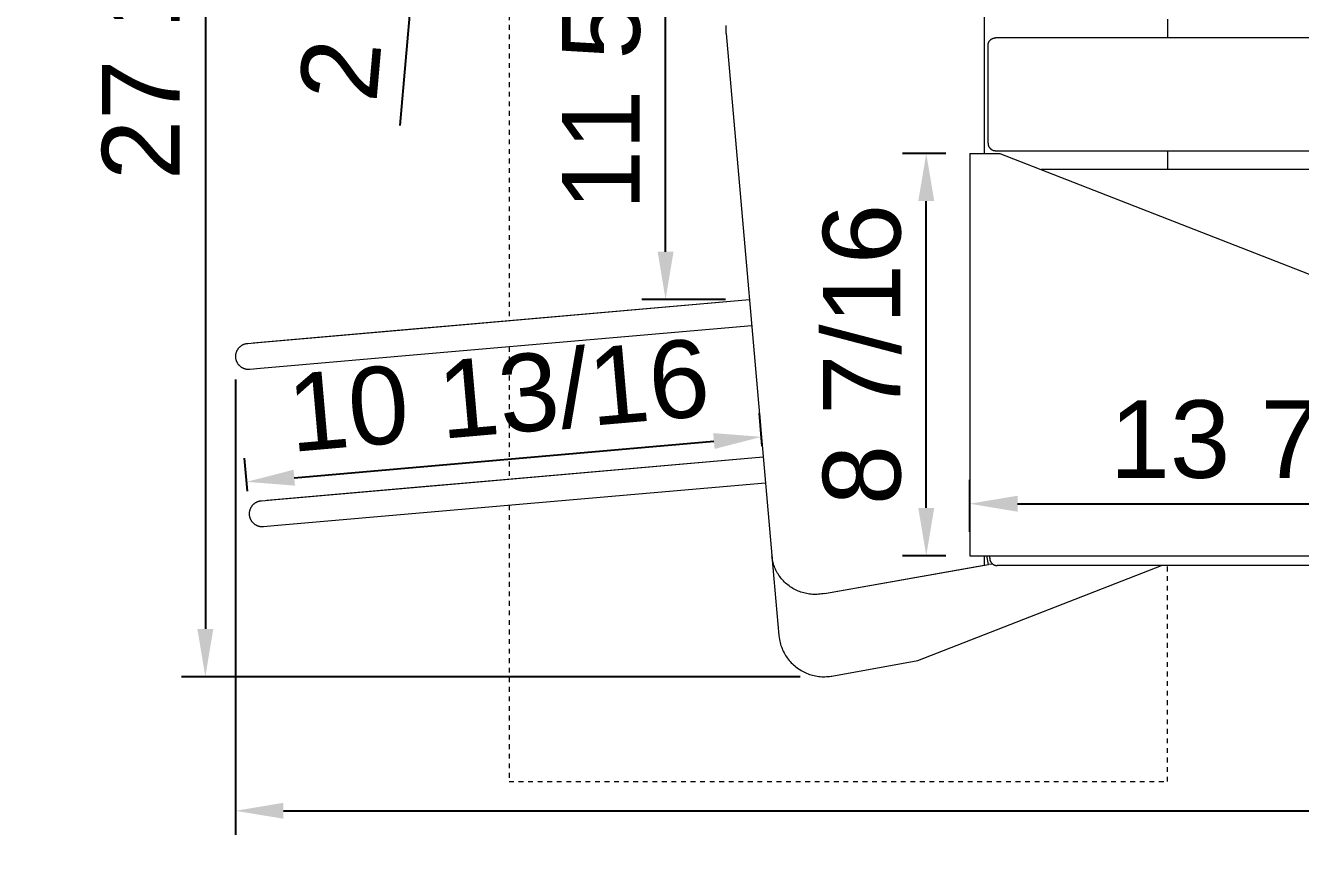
# Model space of a CAD drawing. Header units: inches. Extents: x -9 to 197, y 0 to 134.
# Drawn here: x -9.1 to 17.58, y 48.12 to 65.65 of the extents above; entities that cross this region are included whole.
import ezdxf

# ---------------------------------------------------------------- set-up
doc = ezdxf.new("R2010")
doc.units = ezdxf.units.IN
doc.linetypes.add('HIDDEN', pattern=[1.905, 1.27, -0.635])
for name, color, linetype, lineweight in [('ZANO_R', 7, 'Continuous', 0), ('ZANO_R_przerywana', 250, 'HIDDEN', 0), ('ZANO_W', 1, 'Continuous', 0)]:
    doc.layers.add(name, color=color, linetype=linetype, lineweight=lineweight)
doc.styles.get("Standard").update_dxf_attribs({"font": 'arial.ttf'})
doc.dimstyles.new('amerykanie', dxfattribs={"dimtxt": 50, "dimasz": 50, "dimexe": 0.5, "dimexo": 0.5, "dimgap": 1, "dimtad": 1, "dimdec": 0, "dimzin": 0, "dimlunit": 5, "dimtxsty": 'Standard', "dimcen": 0.09, "dimclrd": 1, "dimclre": 1, "dimclrt": 1, "dimazin": 0, "dimtfac": 1, "dimtdec": 0, "dimtmove": 0, "dimatfit": 3, "dimfxl": 1, "dimtzin": 0, "dimarcsym": 1})

# ---------------------------------------------------------------- blocks, each defined once
blk = doc.blocks.new('*D384')
at = {"layer": 'ZANO_W', "color": 1, "lineweight": -2}
for p, q in [((7.076, 79.122), (-5.841, 79.122)), ((-5.341, 78.122), (-5.341, 53.013)), ((7.108, 52.013), (-5.841, 52.013))]:
    blk.add_line(p, q, dxfattribs=at)
at = {"layer": 'ZANO_W', "color": 1}
for points in [[(-5.174, 78.122), (-5.507, 78.122), (-5.341, 79.122)], [(-5.507, 53.013), (-5.174, 53.013), (-5.341, 52.013)]]:
    blk.add_solid(points, dxfattribs=at)
at = {"layer": 'ZANO_W', "color": 1, "insert": (-6.681, 65.568), "char_height": 1.625, "attachment_point": 5, "rotation": 90}
blk.add_mtext('27 1/8', dxfattribs=at)
blk = doc.blocks.new('*D385')
at = {"layer": 'ZANO_W', "color": 1, "lineweight": -2}
for p, q in [((3.678, 75.755), (3.765, 76.751)), ((5.836, 74.562), (3.093, 74.802)), ((3.35, 72.013), (3.591, 74.759)), ((-0.749, 69.408), (3.471, 73.386)), ((5.596, 71.817), (2.852, 72.057)), ((3.263, 71.017), (3.176, 70.021)), ((-1.261, 63.558), (-0.749, 69.408))]:
    blk.add_line(p, q, dxfattribs=at)
at = {"layer": 'ZANO_W', "color": 1}
for points in [[(3.512, 75.769), (3.844, 75.74), (3.591, 74.759)], [(3.429, 71.002), (3.097, 71.031), (3.35, 72.013)]]:
    blk.add_solid(points, dxfattribs=at)
at = {"layer": 'ZANO_W', "color": 1, "insert": (-2.341, 66.6), "char_height": 1.625, "attachment_point": 5, "rotation": 85}
blk.add_mtext('2 3/4', dxfattribs=at)
blk = doc.blocks.new('*D387')
at = {"layer": 'ZANO_W', "color": 1, "lineweight": -2}
for p, q in [((5.546, 71.222), (3.79, 71.222)), ((4.29, 60.912), (4.29, 70.222)), ((5.546, 59.912), (3.79, 59.912))]:
    blk.add_line(p, q, dxfattribs=at)
at = {"layer": 'ZANO_W', "color": 1}
for points in [[(4.457, 70.222), (4.124, 70.222), (4.29, 71.222)], [(4.124, 60.912), (4.457, 60.912), (4.29, 59.912)]]:
    blk.add_solid(points, dxfattribs=at)
at = {"layer": 'ZANO_W', "color": 1, "insert": (2.95, 65.567), "char_height": 1.625, "attachment_point": 5, "rotation": 90}
blk.add_mtext('11 5/16', dxfattribs=at)
blk = doc.blocks.new('*D390')
at = {"layer": 'ZANO_W', "color": 1, "lineweight": -2}
for p, q in [((-4.708, 58.238), (-4.708, 48.705)), ((125.213, 58.239), (125.213, 48.705)), ((-3.708, 49.205), (124.213, 49.205))]:
    blk.add_line(p, q, dxfattribs=at)
at = {"layer": 'ZANO_W', "color": 1}
for points in [[(-3.708, 49.372), (-3.708, 49.039), (-4.708, 49.205)], [(124.213, 49.039), (124.213, 49.372), (125.213, 49.205)]]:
    blk.add_solid(points, dxfattribs=at)
at = {"layer": 'ZANO_W', "color": 1, "insert": (60.252, 50.546), "char_height": 1.625, "attachment_point": 5}
blk.add_mtext('129 15/16', dxfattribs=at)
blk = doc.blocks.new('*D391')
at = {"layer": 'ZANO_W', "color": 1, "lineweight": -2}
for p, q in [((6.314, 56.842), (6.254, 57.535)), ((-3.481, 56.181), (5.301, 56.949)), ((-4.46, 55.899), (-4.52, 56.592))]:
    blk.add_line(p, q, dxfattribs=at)
at = {"layer": 'ZANO_W', "color": 1}
for points in [[(5.316, 56.783), (5.287, 57.115), (6.297, 57.036)], [(-3.495, 56.347), (-3.466, 56.015), (-4.477, 56.094)]]:
    blk.add_solid(points, dxfattribs=at)
at = {"layer": 'ZANO_W', "color": 1, "insert": (0.793, 57.901), "char_height": 1.625, "attachment_point": 5, "rotation": 5}
blk.add_mtext('10 13/16', dxfattribs=at)
blk = doc.blocks.new('*D392')
at = {"layer": 'ZANO_W', "color": 1, "lineweight": -2}
for p, q in [((10.155, 62.972), (9.245, 62.972)), ((9.745, 55.547), (9.745, 61.972)), ((10.155, 54.547), (9.245, 54.547))]:
    blk.add_line(p, q, dxfattribs=at)
at = {"layer": 'ZANO_W', "color": 1}
for points in [[(9.912, 61.972), (9.578, 61.972), (9.745, 62.972)], [(9.578, 55.547), (9.912, 55.547), (9.745, 54.547)]]:
    blk.add_solid(points, dxfattribs=at)
at = {"layer": 'ZANO_W', "color": 1, "insert": (8.405, 58.76), "char_height": 1.625, "attachment_point": 5, "rotation": 90}
blk.add_mtext('8 7/16', dxfattribs=at)
blk = doc.blocks.new('*D393')
at = {"layer": 'ZANO_W', "color": 1, "lineweight": -2}
for p, q in [((10.655, 55.047), (10.655, 56.136)), ((24.082, 55.437), (24.082, 56.136)), ((11.655, 55.636), (23.082, 55.636))]:
    blk.add_line(p, q, dxfattribs=at)
at = {"layer": 'ZANO_W', "color": 1}
for points in [[(11.655, 55.803), (11.655, 55.469), (10.655, 55.636)], [(23.082, 55.469), (23.082, 55.803), (24.082, 55.636)]]:
    blk.add_solid(points, dxfattribs=at)
at = {"layer": 'ZANO_W', "color": 1, "insert": (17.368, 56.977), "char_height": 1.625, "attachment_point": 5}
blk.add_mtext('13 7/16', dxfattribs=at)

msp = doc.modelspace()

# ---------------------------------------------------------------- linework, layer by layer
at = {"layer": 'ZANO_R'}
for p, q in [((10.95886, 76.78619), (10.95886, 65.58883)), ((5.55612, 65.623), (5.55811, 65.65041)), ((14.794, 65.7846), (14.794, 65.39088)), ((5.55452, 65.56805), (5.55492, 65.59554)), ((5.55492, 65.54057), (5.55452, 65.56805)), ((5.55492, 65.59554), (5.55612, 65.623)), ((5.55612, 65.51311), (5.55492, 65.54057)), ((5.55811, 65.4857), (5.55612, 65.51311)), ((5.55813, 65.48554), (6.51495, 54.54898)), ((10.95886, 65.58883), (10.95886, 65.54837)), ((10.95886, 65.54837), (10.95886, 62.97235)), ((11.10872, 65.36508), (11.11326, 65.36795)), ((11.11326, 65.36795), (11.1179, 65.37067)), ((11.1179, 65.37067), (11.12264, 65.37322)), ((11.12264, 65.37322), (11.12745, 65.37562)), ((11.12745, 65.37562), (11.13235, 65.37784)), ((11.13235, 65.37784), (11.13731, 65.3799)), ((11.13731, 65.3799), (11.14235, 65.38179)), ((11.14235, 65.38179), (11.14745, 65.3835)), ((11.14745, 65.3835), (11.1526, 65.38504)), ((11.1526, 65.38504), (11.1578, 65.3864)), ((11.1578, 65.3864), (11.16305, 65.38759)), ((11.16305, 65.38759), (11.16833, 65.38859)), ((11.16833, 65.38859), (11.17365, 65.38941)), ((11.17365, 65.38941), (11.17898, 65.39006)), ((11.17898, 65.39006), (11.18434, 65.39051)), ((11.18434, 65.39051), (11.18971, 65.39079)), ((11.18971, 65.39079), (11.19509, 65.39088)), ((109.23097, 65.39088), (11.19509, 65.39088)), ((11.0376, 65.23339), (11.03769, 65.23877)), ((11.0376, 63.18606), (11.0376, 65.23339)), ((11.03769, 65.23877), (11.03797, 65.24414)), ((11.03797, 65.24414), (11.03843, 65.2495)), ((11.03843, 65.2495), (11.03907, 65.25484)), ((11.03907, 65.25484), (11.03989, 65.26015)), ((11.03989, 65.26015), (11.0409, 65.26544)), ((11.0409, 65.26544), (11.04208, 65.27068)), ((11.04208, 65.27068), (11.04344, 65.27588)), ((11.04344, 65.27588), (11.04498, 65.28104)), ((11.04498, 65.28104), (11.0467, 65.28613)), ((11.0467, 65.28613), (11.04858, 65.29117)), ((11.04858, 65.29117), (11.05064, 65.29614)), ((11.05064, 65.29614), (11.05287, 65.30103)), ((11.05287, 65.30103), (11.05526, 65.30585)), ((11.05526, 65.30585), (11.05781, 65.31058)), ((11.05781, 65.31058), (11.06053, 65.31522)), ((11.06053, 65.31522), (11.0634, 65.31977)), ((11.0634, 65.31977), (11.06643, 65.32421)), ((11.06643, 65.32421), (11.0696, 65.32855)), ((11.0696, 65.32855), (11.07292, 65.33278)), ((11.07292, 65.33278), (11.07639, 65.33689)), ((11.07639, 65.33689), (11.07999, 65.34089)), ((11.07999, 65.34089), (11.08373, 65.34475)), ((11.08373, 65.34475), (11.0876, 65.34849)), ((11.0876, 65.34849), (11.09159, 65.35209)), ((11.09159, 65.35209), (11.0957, 65.35556)), ((11.0957, 65.35556), (11.09993, 65.35888)), ((11.09993, 65.35888), (11.10427, 65.36206)), ((11.10427, 65.36206), (11.10872, 65.36508)), ((10.65502, 62.97235), (10.65502, 54.54677)), ((10.65502, 62.97235), (11.28497, 62.97235)), ((11.0376, 63.18606), (11.03769, 63.18068)), ((11.03769, 63.18068), (11.03797, 63.17531)), ((11.03797, 63.17531), (11.03843, 63.16995)), ((11.03843, 63.16995), (11.03907, 63.16461)), ((11.03907, 63.16461), (11.03989, 63.1593)), ((11.03989, 63.1593), (11.0409, 63.15402)), ((11.0409, 63.15402), (11.04208, 63.14877)), ((11.04208, 63.14877), (11.04344, 63.14357)), ((11.04344, 63.14357), (11.04498, 63.13842)), ((11.04498, 63.13842), (11.0467, 63.13332)), ((11.0467, 63.13332), (11.04858, 63.12828)), ((11.04858, 63.12828), (11.05064, 63.12331)), ((11.05064, 63.12331), (11.05287, 63.11842)), ((11.05287, 63.11842), (11.05526, 63.1136)), ((11.05526, 63.1136), (11.05781, 63.10887)), ((11.05781, 63.10887), (11.06053, 63.10423)), ((11.06053, 63.10423), (11.0634, 63.09968)), ((11.0634, 63.09968), (11.06643, 63.09524)), ((11.06643, 63.09524), (11.0696, 63.0909)), ((11.0696, 63.0909), (11.07292, 63.08667)), ((11.07292, 63.08667), (11.07639, 63.08256)), ((11.07639, 63.08256), (11.07999, 63.07856)), ((11.07999, 63.07856), (11.08373, 63.0747)), ((11.08373, 63.0747), (11.0876, 63.07096)), ((11.0876, 63.07096), (11.09159, 63.06736)), ((11.09159, 63.06736), (11.0957, 63.06389)), ((11.0957, 63.06389), (11.09993, 63.06057)), ((11.09993, 63.06057), (11.10427, 63.0574)), ((11.10427, 63.0574), (11.10872, 63.05437)), ((11.10872, 63.05437), (11.11326, 63.0515)), ((11.11326, 63.0515), (11.1179, 63.04878)), ((11.1179, 63.04878), (11.12264, 63.04623)), ((11.12264, 63.04623), (11.12745, 63.04383)), ((11.12745, 63.04383), (11.13235, 63.04161)), ((11.13235, 63.04161), (11.13731, 63.03955)), ((11.13731, 63.03955), (11.14235, 63.03766)), ((11.14235, 63.03766), (11.14745, 63.03595)), ((11.14745, 63.03595), (11.1526, 63.03441)), ((11.1526, 63.03441), (11.1578, 63.03305)), ((11.1578, 63.03305), (11.16305, 63.03186)), ((11.16305, 63.03186), (11.16833, 63.03086)), ((11.16833, 63.03086), (11.17365, 63.03004)), ((11.17365, 63.03004), (11.17898, 63.0294)), ((11.17898, 63.0294), (11.18434, 63.02894)), ((11.18434, 63.02894), (11.18971, 63.02866)), ((11.18971, 63.02866), (11.19509, 63.02857)), ((11.19509, 63.02857), (109.23097, 63.02857)), ((11.28497, 62.97235), (23.70596, 58.11961)), ((14.794, 63.02857), (14.794, 62.63485)), ((109.23097, 62.63485), (12.14881, 62.63485)), ((-0.26904, 59.36192), (6.04554, 59.91437)), ((0.0091, 59.38401), (6.04574, 59.91215)), ((-4.34092, 59.0042), (-1.00628, 59.29734)), ((-4.23375, 59.01343), (-0.55514, 59.33469)), ((-1.00628, 59.29734), (-0.26904, 59.36192)), ((-0.55514, 59.33469), (0.0091, 59.38401)), ((6.09378, 59.36304), (0.05714, 58.83491)), ((-4.56006, 58.96265), (-4.55167, 58.96696)), ((-4.55167, 58.96696), (-4.54313, 58.97098)), ((-4.54313, 58.97098), (-4.53446, 58.97471)), ((-4.53446, 58.97471), (-4.52567, 58.97814)), ((-4.52567, 58.97814), (-4.51677, 58.98127)), ((-4.51677, 58.98127), (-4.50776, 58.98409)), ((-4.50776, 58.98409), (-4.49866, 58.9866)), ((-4.49866, 58.9866), (-4.48948, 58.9888)), ((-4.48948, 58.9888), (-4.48024, 58.99068)), ((-4.48024, 58.99068), (-4.47093, 58.99224)), ((-4.47093, 58.99224), (-4.46157, 58.99349)), ((-4.46157, 58.99349), (-4.45218, 58.99441)), ((-4.45218, 58.99439), (-4.23375, 59.01343)), ((-4.44603, 58.99482), (-4.44725, 58.99475)), ((-4.44662, 58.9949), (-4.44538, 58.99501)), ((-4.7055, 58.72429), (-4.70518, 58.73383)), ((-4.7055, 58.71474), (-4.7055, 58.72429)), ((-4.70516, 58.7052), (-4.7055, 58.71474)), ((-4.70518, 58.73383), (-4.70452, 58.74336)), ((-4.70449, 58.69567), (-4.70516, 58.7052)), ((-4.70452, 58.74336), (-4.70355, 58.75275)), ((-4.70355, 58.75275), (-4.70226, 58.76209)), ((-4.70226, 58.76209), (-4.70065, 58.77139)), ((-4.70065, 58.77139), (-4.69872, 58.78063)), ((-4.69872, 58.78063), (-4.69647, 58.7898)), ((-4.69647, 58.7898), (-4.69392, 58.79888)), ((-4.69392, 58.79888), (-4.69105, 58.80787)), ((-4.69105, 58.80787), (-4.68788, 58.81676)), ((-4.68788, 58.81676), (-4.6844, 58.82554)), ((-4.6844, 58.82554), (-4.68063, 58.83419)), ((-4.68063, 58.83419), (-4.67656, 58.8427)), ((-4.67656, 58.8427), (-4.67221, 58.85108)), ((-4.67221, 58.85108), (-4.66757, 58.85929)), ((-4.66757, 58.85929), (-4.66265, 58.86735)), ((-4.66265, 58.86735), (-4.65746, 58.87523)), ((-4.65746, 58.87523), (-4.652, 58.88293)), ((-4.652, 58.88293), (-4.64628, 58.89043)), ((-4.64628, 58.89043), (-4.64031, 58.89774)), ((-4.64031, 58.89774), (-4.63409, 58.90484)), ((-4.63409, 58.90484), (-4.62763, 58.91172)), ((-4.62763, 58.91172), (-4.62094, 58.91838)), ((-4.62094, 58.91838), (-4.61402, 58.9248)), ((-4.61402, 58.9248), (-4.60689, 58.93098)), ((-4.60689, 58.93098), (-4.59956, 58.93692)), ((-4.59956, 58.93692), (-4.59202, 58.9426)), ((-4.59202, 58.9426), (-4.58429, 58.94802)), ((-4.58429, 58.94802), (-4.57638, 58.95317)), ((-4.57638, 58.95317), (-4.56831, 58.95805)), ((-4.56831, 58.95805), (-4.56006, 58.96265)), ((-0.50719, 58.78557), (-4.18579, 58.46431)), ((0.05714, 58.83491), (-0.50719, 58.78557)), ((-4.7035, 58.68617), (-4.70449, 58.69567)), ((-4.70217, 58.67672), (-4.7035, 58.68617)), ((-4.70052, 58.66731), (-4.70217, 58.67672)), ((-4.69854, 58.65797), (-4.70052, 58.66731)), ((-4.69624, 58.6487), (-4.69854, 58.65797)), ((-4.69386, 58.64031), (-4.69624, 58.6487)), ((-4.69121, 58.63197), (-4.69386, 58.64031)), ((-4.68828, 58.62369), (-4.69121, 58.63197)), ((-4.68508, 58.61549), (-4.68828, 58.62369)), ((-4.68162, 58.60737), (-4.68508, 58.61549)), ((-4.67789, 58.59937), (-4.68162, 58.60737)), ((-4.6739, 58.59147), (-4.67789, 58.59937)), ((-4.66966, 58.58371), (-4.6739, 58.59147)), ((-4.66517, 58.57608), (-4.66966, 58.58371)), ((-4.66044, 58.56861), (-4.66517, 58.57608)), ((-4.65548, 58.56129), (-4.66044, 58.56861)), ((-4.65029, 58.55416), (-4.65548, 58.56129)), ((-4.64489, 58.5472), (-4.65029, 58.55416)), ((-4.63929, 58.54044), (-4.64489, 58.5472)), ((-4.63349, 58.53389), (-4.63929, 58.54044)), ((-4.62751, 58.52754), (-4.63349, 58.53389)), ((-4.62082, 58.52089), (-4.62751, 58.52754)), ((-4.61389, 58.51446), (-4.62082, 58.52089)), ((-4.60673, 58.50827), (-4.61389, 58.51446)), ((-4.59937, 58.50232), (-4.60673, 58.50827)), ((-4.5918, 58.49663), (-4.59937, 58.50232)), ((-4.58405, 58.49121), (-4.5918, 58.49663)), ((-4.57613, 58.48606), (-4.58405, 58.49121)), ((-4.56805, 58.48119), (-4.57613, 58.48606)), ((-4.56262, 58.47813), (-4.56805, 58.48119)), ((-4.55712, 58.47519), (-4.56262, 58.47813)), ((-4.55156, 58.47238), (-4.55712, 58.47519)), ((-4.54594, 58.46969), (-4.55156, 58.47238)), ((-4.54026, 58.46713), (-4.54594, 58.46969)), ((-4.53452, 58.4647), (-4.54026, 58.46713)), ((-4.52873, 58.4624), (-4.53452, 58.4647)), ((-4.52288, 58.46023), (-4.52873, 58.4624)), ((-4.51699, 58.4582), (-4.52288, 58.46023)), ((-4.51106, 58.4563), (-4.51699, 58.4582)), ((-4.50508, 58.45453), (-4.51106, 58.4563)), ((-4.49907, 58.4529), (-4.50508, 58.45453)), ((-4.49302, 58.4514), (-4.49907, 58.4529)), ((-4.48694, 58.45004), (-4.49302, 58.4514)), ((-4.48082, 58.44882), (-4.48694, 58.45004)), ((-4.47469, 58.44774), (-4.48082, 58.44882)), ((-4.46661, 58.44654), (-4.47469, 58.44774)), ((-4.4585, 58.44558), (-4.46661, 58.44654)), ((-4.45036, 58.44486), (-4.4585, 58.44558)), ((-4.44221, 58.44438), (-4.45036, 58.44486)), ((-4.4331, 58.44412), (-4.44221, 58.44438)), ((-4.42609, 58.44413), (-4.4331, 58.44412)), ((-4.4214, 58.44422), (-4.42609, 58.44413)), ((-4.41672, 58.4444), (-4.4214, 58.44422)), ((-4.40958, 58.44485), (-4.41672, 58.4444)), ((-4.18579, 58.46431), (-4.40958, 58.44485)), ((0.0192, 56.06727), (6.33379, 56.61972)), ((0.29734, 56.08936), (6.33398, 56.6175)), ((-3.9455, 55.71878), (-0.2669, 56.04004)), ((-0.71804, 56.00269), (0.0192, 56.06727)), ((-0.2669, 56.04004), (0.29734, 56.08936)), ((6.38202, 56.06839), (0.34538, 55.54026)), ((-4.05268, 55.70955), (-0.71804, 56.00269)), ((-4.40823, 55.49515), (-4.40567, 55.50423)), ((-4.40567, 55.50423), (-4.40281, 55.51322)), ((-4.40281, 55.51322), (-4.39963, 55.52211)), ((-4.39963, 55.52211), (-4.39616, 55.53089)), ((-4.39616, 55.53089), (-4.39239, 55.53954)), ((-4.39239, 55.53954), (-4.38832, 55.54805)), ((-4.38832, 55.54805), (-4.38396, 55.55643)), ((-4.38396, 55.55643), (-4.37932, 55.56464)), ((-4.37932, 55.56464), (-4.3744, 55.5727)), ((-4.3744, 55.5727), (-4.36921, 55.58058)), ((-4.36921, 55.58058), (-4.36375, 55.58828)), ((-4.36375, 55.58828), (-4.35803, 55.59578)), ((-4.35803, 55.59578), (-4.35206, 55.60309)), ((-4.35206, 55.60309), (-4.34584, 55.61019)), ((-4.34584, 55.61019), (-4.33938, 55.61707)), ((-4.33938, 55.61707), (-4.33269, 55.62373)), ((-4.33269, 55.62373), (-4.32578, 55.63015)), ((-4.32578, 55.63015), (-4.31865, 55.63633)), ((-4.31865, 55.63633), (-4.31131, 55.64227)), ((-4.31131, 55.64227), (-4.30377, 55.64795)), ((-4.30377, 55.64795), (-4.29605, 55.65337)), ((-4.29605, 55.65337), (-4.28814, 55.65852)), ((-4.28814, 55.65852), (-4.28006, 55.6634)), ((-4.28006, 55.6634), (-4.27182, 55.668)), ((-4.27182, 55.668), (-4.26342, 55.67231)), ((-4.26342, 55.67231), (-4.25489, 55.67633)), ((-4.25489, 55.67633), (-4.24622, 55.68006)), ((-4.24622, 55.68006), (-4.23743, 55.68349)), ((-4.23743, 55.68349), (-4.22852, 55.68662)), ((-4.22852, 55.68662), (-4.21952, 55.68944)), ((-4.21952, 55.68944), (-4.21042, 55.69195)), ((-4.21042, 55.69195), (-4.20124, 55.69415)), ((-4.20124, 55.69415), (-4.19199, 55.69603)), ((-4.19199, 55.69603), (-4.18268, 55.69759)), ((-4.18268, 55.69759), (-4.17333, 55.69884)), ((-4.17333, 55.69884), (-4.16394, 55.69976)), ((-4.16394, 55.69974), (-3.9455, 55.71878)), ((-4.15779, 55.70017), (-4.159, 55.7001)), ((-4.15838, 55.70025), (-4.15713, 55.70036)), ((0.34538, 55.54026), (-0.21894, 55.49092)), ((-4.41726, 55.42964), (-4.41693, 55.43918)), ((-4.41725, 55.42009), (-4.41726, 55.42964)), ((-4.41692, 55.41055), (-4.41725, 55.42009)), ((-4.41693, 55.43918), (-4.41628, 55.44871)), ((-4.41625, 55.40102), (-4.41692, 55.41055)), ((-4.41628, 55.44871), (-4.41531, 55.4581)), ((-4.41525, 55.39152), (-4.41625, 55.40102)), ((-4.41531, 55.4581), (-4.41401, 55.46744)), ((-4.41393, 55.38207), (-4.41525, 55.39152)), ((-4.41401, 55.46744), (-4.4124, 55.47674)), ((-4.41227, 55.37266), (-4.41393, 55.38207)), ((-4.4124, 55.47674), (-4.41047, 55.48598)), ((-4.4103, 55.36332), (-4.41227, 55.37266)), ((-4.41047, 55.48598), (-4.40823, 55.49515)), ((-4.408, 55.35405), (-4.4103, 55.36332)), ((-4.40562, 55.34566), (-4.408, 55.35405)), ((-4.40296, 55.33732), (-4.40562, 55.34566)), ((-4.40004, 55.32904), (-4.40296, 55.33732)), ((-4.39684, 55.32084), (-4.40004, 55.32904)), ((-4.39337, 55.31273), (-4.39684, 55.32084)), ((-4.38964, 55.30472), (-4.39337, 55.31273)), ((-4.38565, 55.29682), (-4.38964, 55.30472)), ((-4.38141, 55.28906), (-4.38565, 55.29682)), ((-4.37692, 55.28143), (-4.38141, 55.28906)), ((-4.37219, 55.27396), (-4.37692, 55.28143)), ((-4.36723, 55.26665), (-4.37219, 55.27396)), ((-4.36205, 55.25951), (-4.36723, 55.26665)), ((-4.35665, 55.25255), (-4.36205, 55.25951)), ((-4.35104, 55.24579), (-4.35665, 55.25255)), ((-4.34525, 55.23924), (-4.35104, 55.24579)), ((-4.33926, 55.23289), (-4.34525, 55.23924)), ((-4.33257, 55.22624), (-4.33926, 55.23289)), ((-0.21894, 55.49092), (-3.89755, 55.16966)), ((-4.32564, 55.21981), (-4.33257, 55.22624)), ((-4.31849, 55.21362), (-4.32564, 55.21981)), ((-4.31112, 55.20767), (-4.31849, 55.21362)), ((-4.30356, 55.20198), (-4.31112, 55.20767)), ((-4.29581, 55.19656), (-4.30356, 55.20198)), ((-4.28788, 55.19141), (-4.29581, 55.19656)), ((-4.2798, 55.18654), (-4.28788, 55.19141)), ((-4.27438, 55.18348), (-4.2798, 55.18654)), ((-4.26888, 55.18054), (-4.27438, 55.18348)), ((-4.26332, 55.17773), (-4.26888, 55.18054)), ((-4.2577, 55.17504), (-4.26332, 55.17773)), ((-4.25201, 55.17248), (-4.2577, 55.17504)), ((-4.24627, 55.17005), (-4.25201, 55.17248)), ((-4.24048, 55.16775), (-4.24627, 55.17005)), ((-4.23464, 55.16559), (-4.24048, 55.16775)), ((-4.22875, 55.16355), (-4.23464, 55.16559)), ((-4.22281, 55.16165), (-4.22875, 55.16355)), ((-4.21684, 55.15988), (-4.22281, 55.16165)), ((-4.21082, 55.15825), (-4.21684, 55.15988)), ((-4.20477, 55.15675), (-4.21082, 55.15825)), ((-4.19869, 55.15539), (-4.20477, 55.15675)), ((-4.19258, 55.15417), (-4.19869, 55.15539)), ((-4.18644, 55.15309), (-4.19258, 55.15417)), ((-4.17836, 55.15189), (-4.18644, 55.15309)), ((-4.17025, 55.15093), (-4.17836, 55.15189)), ((-4.16212, 55.15021), (-4.17025, 55.15093)), ((-4.15396, 55.14973), (-4.16212, 55.15021)), ((-4.14486, 55.14947), (-4.15396, 55.14973)), ((-4.13784, 55.14948), (-4.14486, 55.14947)), ((-4.13316, 55.14957), (-4.13784, 55.14948)), ((-4.12848, 55.14975), (-4.13316, 55.14957)), ((-4.12133, 55.1502), (-4.12848, 55.14975)), ((-3.89755, 55.16966), (-4.12133, 55.1502)), ((6.51495, 54.54898), (6.51558, 54.5426)), ((6.51872, 54.51427), (6.51554, 54.54259)), ((6.51558, 54.5426), (6.51671, 54.53364)), ((6.51598, 54.53726), (6.66116, 52.87781)), ((6.51671, 54.53364), (6.51811, 54.52471)), ((6.51811, 54.52471), (6.51979, 54.51584)), ((6.52281, 54.48607), (6.51872, 54.51427)), ((6.51979, 54.51584), (6.52174, 54.50701)), ((6.52174, 54.50701), (6.52396, 54.49826)), ((6.52782, 54.45802), (6.52281, 54.48607)), ((6.53374, 54.43014), (6.52782, 54.45802)), ((6.54056, 54.40247), (6.53374, 54.43014)), ((10.65502, 54.54677), (11.28497, 54.54677)), ((10.95886, 54.54677), (10.95886, 54.34991)), ((11.04426, 54.36156), (11.01152, 54.54677)), ((11.07262, 54.49776), (11.07262, 54.54677)), ((11.07262, 54.49776), (11.07271, 54.49239)), ((11.07271, 54.49239), (11.07299, 54.48702)), ((11.07299, 54.48702), (11.07345, 54.48166)), ((11.07345, 54.48166), (11.07409, 54.47632)), ((11.07409, 54.47632), (11.07491, 54.471)), ((11.07491, 54.471), (11.07591, 54.46572)), ((11.07591, 54.46572), (11.0771, 54.46048)), ((11.0771, 54.46048), (11.07846, 54.45527)), ((11.07846, 54.45527), (11.08, 54.45012)), ((11.08, 54.45012), (11.08171, 54.44502)), ((11.08171, 54.44502), (11.0836, 54.43999)), ((11.0836, 54.43999), (11.08566, 54.43502)), ((11.08566, 54.43502), (11.08788, 54.43012)), ((11.08788, 54.43012), (11.09028, 54.42531)), ((11.28497, 54.54677), (23.88477, 54.54677)), ((6.54828, 54.37503), (6.54056, 54.40247)), ((6.55688, 54.34786), (6.54828, 54.37503)), ((6.56635, 54.32099), (6.55688, 54.34786)), ((6.5767, 54.29443), (6.56635, 54.32099)), ((6.5879, 54.26823), (6.5767, 54.29443)), ((6.59994, 54.2424), (6.5879, 54.26823)), ((6.61282, 54.21698), (6.59994, 54.2424)), ((6.62652, 54.19198), (6.61282, 54.21698)), ((6.64267, 54.16528), (6.62652, 54.19198)), ((6.65972, 54.13915), (6.64267, 54.16528)), ((7.61528, 53.75886), (10.95886, 54.34991)), ((7.61532, 53.75847), (11.04426, 54.36156)), ((9.57201, 52.35063), (14.66561, 54.34028)), ((11.13988, 54.36869), (11.04426, 54.36156)), ((11.09028, 54.42531), (11.09283, 54.42058)), ((11.09283, 54.42058), (11.09555, 54.41593)), ((11.09555, 54.41593), (11.09842, 54.41139)), ((11.09842, 54.41139), (11.10144, 54.40694)), ((11.10144, 54.40694), (11.10462, 54.4026)), ((11.10462, 54.4026), (11.10794, 54.39837)), ((11.10794, 54.39837), (11.11141, 54.39426)), ((11.11141, 54.39426), (11.11501, 54.39027)), ((11.11501, 54.39027), (11.11875, 54.3864)), ((11.11875, 54.3864), (11.12261, 54.38267)), ((11.12261, 54.38267), (11.12661, 54.37906)), ((11.12661, 54.37906), (11.13072, 54.3756)), ((11.13072, 54.3756), (11.13495, 54.37228)), ((11.13495, 54.37228), (11.13929, 54.3691)), ((11.13929, 54.3691), (11.14373, 54.36607)), ((11.14373, 54.36607), (11.14828, 54.3632)), ((11.14828, 54.3632), (11.15292, 54.36049)), ((11.15292, 54.36049), (11.15765, 54.35793)), ((11.15765, 54.35793), (11.16247, 54.35554)), ((11.16247, 54.35554), (11.16736, 54.35331)), ((11.16736, 54.35331), (11.17233, 54.35126)), ((11.17233, 54.35126), (11.17737, 54.34937)), ((11.17737, 54.34937), (11.18247, 54.34765)), ((11.18247, 54.34765), (11.18762, 54.34612)), ((11.18762, 54.34612), (11.19282, 54.34475)), ((11.19282, 54.34475), (11.19807, 54.34357)), ((11.19807, 54.34357), (11.20335, 54.34257)), ((11.20335, 54.34257), (11.20866, 54.34174)), ((11.20866, 54.34174), (11.214, 54.3411)), ((11.214, 54.3411), (11.21936, 54.34064)), ((11.21936, 54.34064), (11.22473, 54.34037)), ((11.22473, 54.34037), (11.23011, 54.34028)), ((109.29301, 54.34028), (11.23011, 54.34028)), ((6.67765, 54.11361), (6.65972, 54.13915)), ((6.69645, 54.0887), (6.67765, 54.11361)), ((6.71608, 54.06444), (6.69645, 54.0887)), ((6.73653, 54.04086), (6.71608, 54.06444)), ((6.75776, 54.018), (6.73653, 54.04086)), ((6.77977, 53.99587), (6.75776, 54.018)), ((6.80252, 53.97451), (6.77977, 53.99587)), ((6.82598, 53.95393), (6.80252, 53.97451)), ((6.85013, 53.93417), (6.82598, 53.95393)), ((6.87494, 53.91524), (6.85013, 53.93417)), ((6.90037, 53.89716), (6.87494, 53.91524)), ((6.92642, 53.87997), (6.90037, 53.89716)), ((6.95303, 53.86367), (6.92642, 53.87997)), ((6.98018, 53.84829), (6.95303, 53.86367)), ((7.00784, 53.83384), (6.98018, 53.84829)), ((7.03597, 53.82034), (7.00784, 53.83384)), ((7.06456, 53.80781), (7.03597, 53.82034)), ((7.09355, 53.79626), (7.06456, 53.80781)), ((7.12291, 53.78571), (7.09355, 53.79626)), ((7.15262, 53.77616), (7.12291, 53.78571)), ((7.18264, 53.76763), (7.15262, 53.77616)), ((7.21293, 53.76013), (7.18264, 53.76763)), ((7.24346, 53.75367), (7.21293, 53.76013)), ((7.27419, 53.74825), (7.24346, 53.75367)), ((7.30509, 53.74388), (7.27419, 53.74825)), ((7.33612, 53.74056), (7.30509, 53.74388)), ((7.36725, 53.73831), (7.33612, 53.74056)), ((7.39843, 53.73712), (7.36725, 53.73831)), ((7.42964, 53.73699), (7.39843, 53.73712)), ((7.46083, 53.73792), (7.42964, 53.73699)), ((7.49197, 53.73992), (7.46083, 53.73792)), ((7.52303, 53.74298), (7.49197, 53.73992)), ((7.55396, 53.74709), (7.52303, 53.74298)), ((7.58474, 53.75226), (7.55396, 53.74709)), ((7.61532, 53.75847), (7.58474, 53.75226)), ((6.66116, 52.87781), (6.67249, 52.79291)), ((6.67249, 52.79291), (6.67886, 52.76088)), ((6.67886, 52.76088), (6.68634, 52.72909)), ((6.68634, 52.72909), (6.6949, 52.69757)), ((6.6949, 52.69757), (6.70454, 52.66637)), ((6.70454, 52.66637), (6.71525, 52.63552)), ((6.71525, 52.63552), (6.72702, 52.60505)), ((6.72702, 52.60505), (6.73983, 52.57501)), ((6.73983, 52.57501), (6.75366, 52.54543)), ((6.75366, 52.54543), (6.7685, 52.51634)), ((6.7685, 52.51634), (6.78433, 52.48778)), ((6.78433, 52.48778), (6.80114, 52.45977)), ((6.80114, 52.45977), (6.8189, 52.43237)), ((6.8189, 52.43237), (6.8376, 52.40559)), ((6.8376, 52.40559), (6.8572, 52.37947)), ((6.8572, 52.37947), (6.87769, 52.35404)), ((6.87769, 52.35404), (6.89904, 52.32933)), ((6.89904, 52.32933), (6.92123, 52.30537)), ((6.92123, 52.30537), (6.94423, 52.28219)), ((7.76683, 52.02668), (9.57201, 52.35063)), ((6.94423, 52.28219), (6.96802, 52.25981)), ((6.96802, 52.25981), (6.99256, 52.23826)), ((6.99256, 52.23826), (7.01783, 52.21757)), ((7.01783, 52.21757), (7.04379, 52.19776)), ((7.04379, 52.19776), (7.07043, 52.17886)), ((7.07043, 52.17886), (7.09769, 52.16088)), ((7.09769, 52.16088), (7.12556, 52.14386)), ((7.12556, 52.14386), (7.154, 52.1278)), ((7.154, 52.1278), (7.18297, 52.11273)), ((7.18297, 52.11273), (7.21244, 52.09866)), ((7.21244, 52.09866), (7.24238, 52.08562)), ((7.24238, 52.08562), (7.27276, 52.07361)), ((7.27276, 52.07361), (7.30352, 52.06266)), ((7.30352, 52.06266), (7.33465, 52.05277)), ((7.33465, 52.05277), (7.36609, 52.04396)), ((7.36609, 52.04396), (7.39783, 52.03624)), ((7.39783, 52.03624), (7.4298, 52.02961)), ((7.4298, 52.02961), (7.46199, 52.02409)), ((7.46199, 52.02409), (7.49435, 52.01967)), ((7.49435, 52.01967), (7.52684, 52.01637)), ((7.52684, 52.01637), (7.55943, 52.0142)), ((7.55943, 52.0142), (7.59207, 52.01314)), ((7.59207, 52.01314), (7.62472, 52.01321)), ((7.62472, 52.01321), (7.65736, 52.0144)), ((7.65736, 52.0144), (7.68994, 52.01671)), ((7.68994, 52.01671), (7.72241, 52.02015)), ((7.72241, 52.02015), (7.75475, 52.0247)), ((7.75475, 52.0247), (7.76683, 52.02668))]:
    msp.add_line(p, q, dxfattribs=at)
at = {"layer": 'ZANO_R_przerywana', "ltscale": 0.05}
for p, q in [((1.01386, 71.66195), (1.01386, 59.47415)), ((1.01386, 58.91861), (1.01386, 56.15429)), ((1.01386, 55.59874), (1.01386, 49.81932)), ((14.794, 49.81932), (14.794, 54.34028)), ((1.01386, 49.81932), (14.794, 49.81932))]:
    msp.add_line(p, q, dxfattribs=at)

# ---------------------------------------------------------------- dimensions: what is measured, and where the dimension line sits
at = {"layer": 'ZANO_W'}
for base, p1, p2, picture, middle in [((-5.34083, 52.01318), (7.57575, 79.12244), (7.6084, 52.01318), '*D384', (-6.68104, 65.56781)), ((4.2902, 71.22174), (6.04574, 59.91215), (6.04554, 71.22174), '*D387', (2.94999, 65.56694)), ((9.74511, 62.97235), (10.65502, 54.54677), (10.65502, 62.97235), '*D392', (8.4049, 58.75956))]:
    dim = msp.add_linear_dim(base=base, p1=p1, p2=p2, angle=90, dimstyle='amerykanie', override={"dimtxt": 1.625, "dimasz": 1, "dimgap": 0.5, "dimdec": 4, "dimaunit": 1, "dimadec": 1, "dimtdec": 4, "dimtmove": 1, "dimfrac": 2}, dxfattribs=at)
    dim.commit()
    dim.dimension.update_dxf_attribs({"geometry": picture, "text_midpoint": middle})
dim = msp.add_linear_dim(base=(3.59064, 74.75862), p1=(6.09378, 71.77307), p2=(6.33398, 74.51861), angle=84.99998, dimstyle='amerykanie', override={"dimtxt": 1.625, "dimasz": 1, "dimgap": 0.5, "dimdec": 4, "dimaunit": 1, "dimadec": 1, "dimtdec": 4, "dimtmove": 1, "dimfrac": 2}, dxfattribs=at)
dim.commit()
dim.dimension.update_dxf_attribs({"geometry": '*D385', "text_midpoint": (-0.79258, 68.91036), "dimtype": 161})
dim = msp.add_aligned_dim(p1=(-4.41625, 55.40102), p2=(6.35794, 56.34364), distance=0.69544, dimstyle='amerykanie', override={"dimtxt": 1.625, "dimasz": 1, "dimgap": 0.5, "dimdec": 4, "dimaunit": 1, "dimadec": 1, "dimtdec": 4, "dimtmove": 1, "dimfrac": 2}, dxfattribs=at)
dim.commit()
dim.dimension.update_dxf_attribs({"geometry": '*D391', "text_midpoint": (0.79338, 57.90079)})
for base, p1, p2, picture, middle in [((24.08163, 55.63613), (10.65502, 54.54677), (24.08163, 54.93682), '*D393', (17.36832, 56.97689)), ((125.21308, 49.20535), (-4.70822, 58.73822), (125.21308, 58.73887), '*D390', (60.25243, 50.54556))]:
    dim = msp.add_linear_dim(base=base, p1=p1, p2=p2, dimstyle='amerykanie', override={"dimtxt": 1.625, "dimasz": 1, "dimgap": 0.5, "dimdec": 4, "dimaunit": 1, "dimadec": 1, "dimtdec": 4, "dimtmove": 1, "dimfrac": 2}, dxfattribs=at)
    dim.commit()
    dim.dimension.update_dxf_attribs({"geometry": picture, "text_midpoint": middle})

doc.saveas('drawing.dxf')
